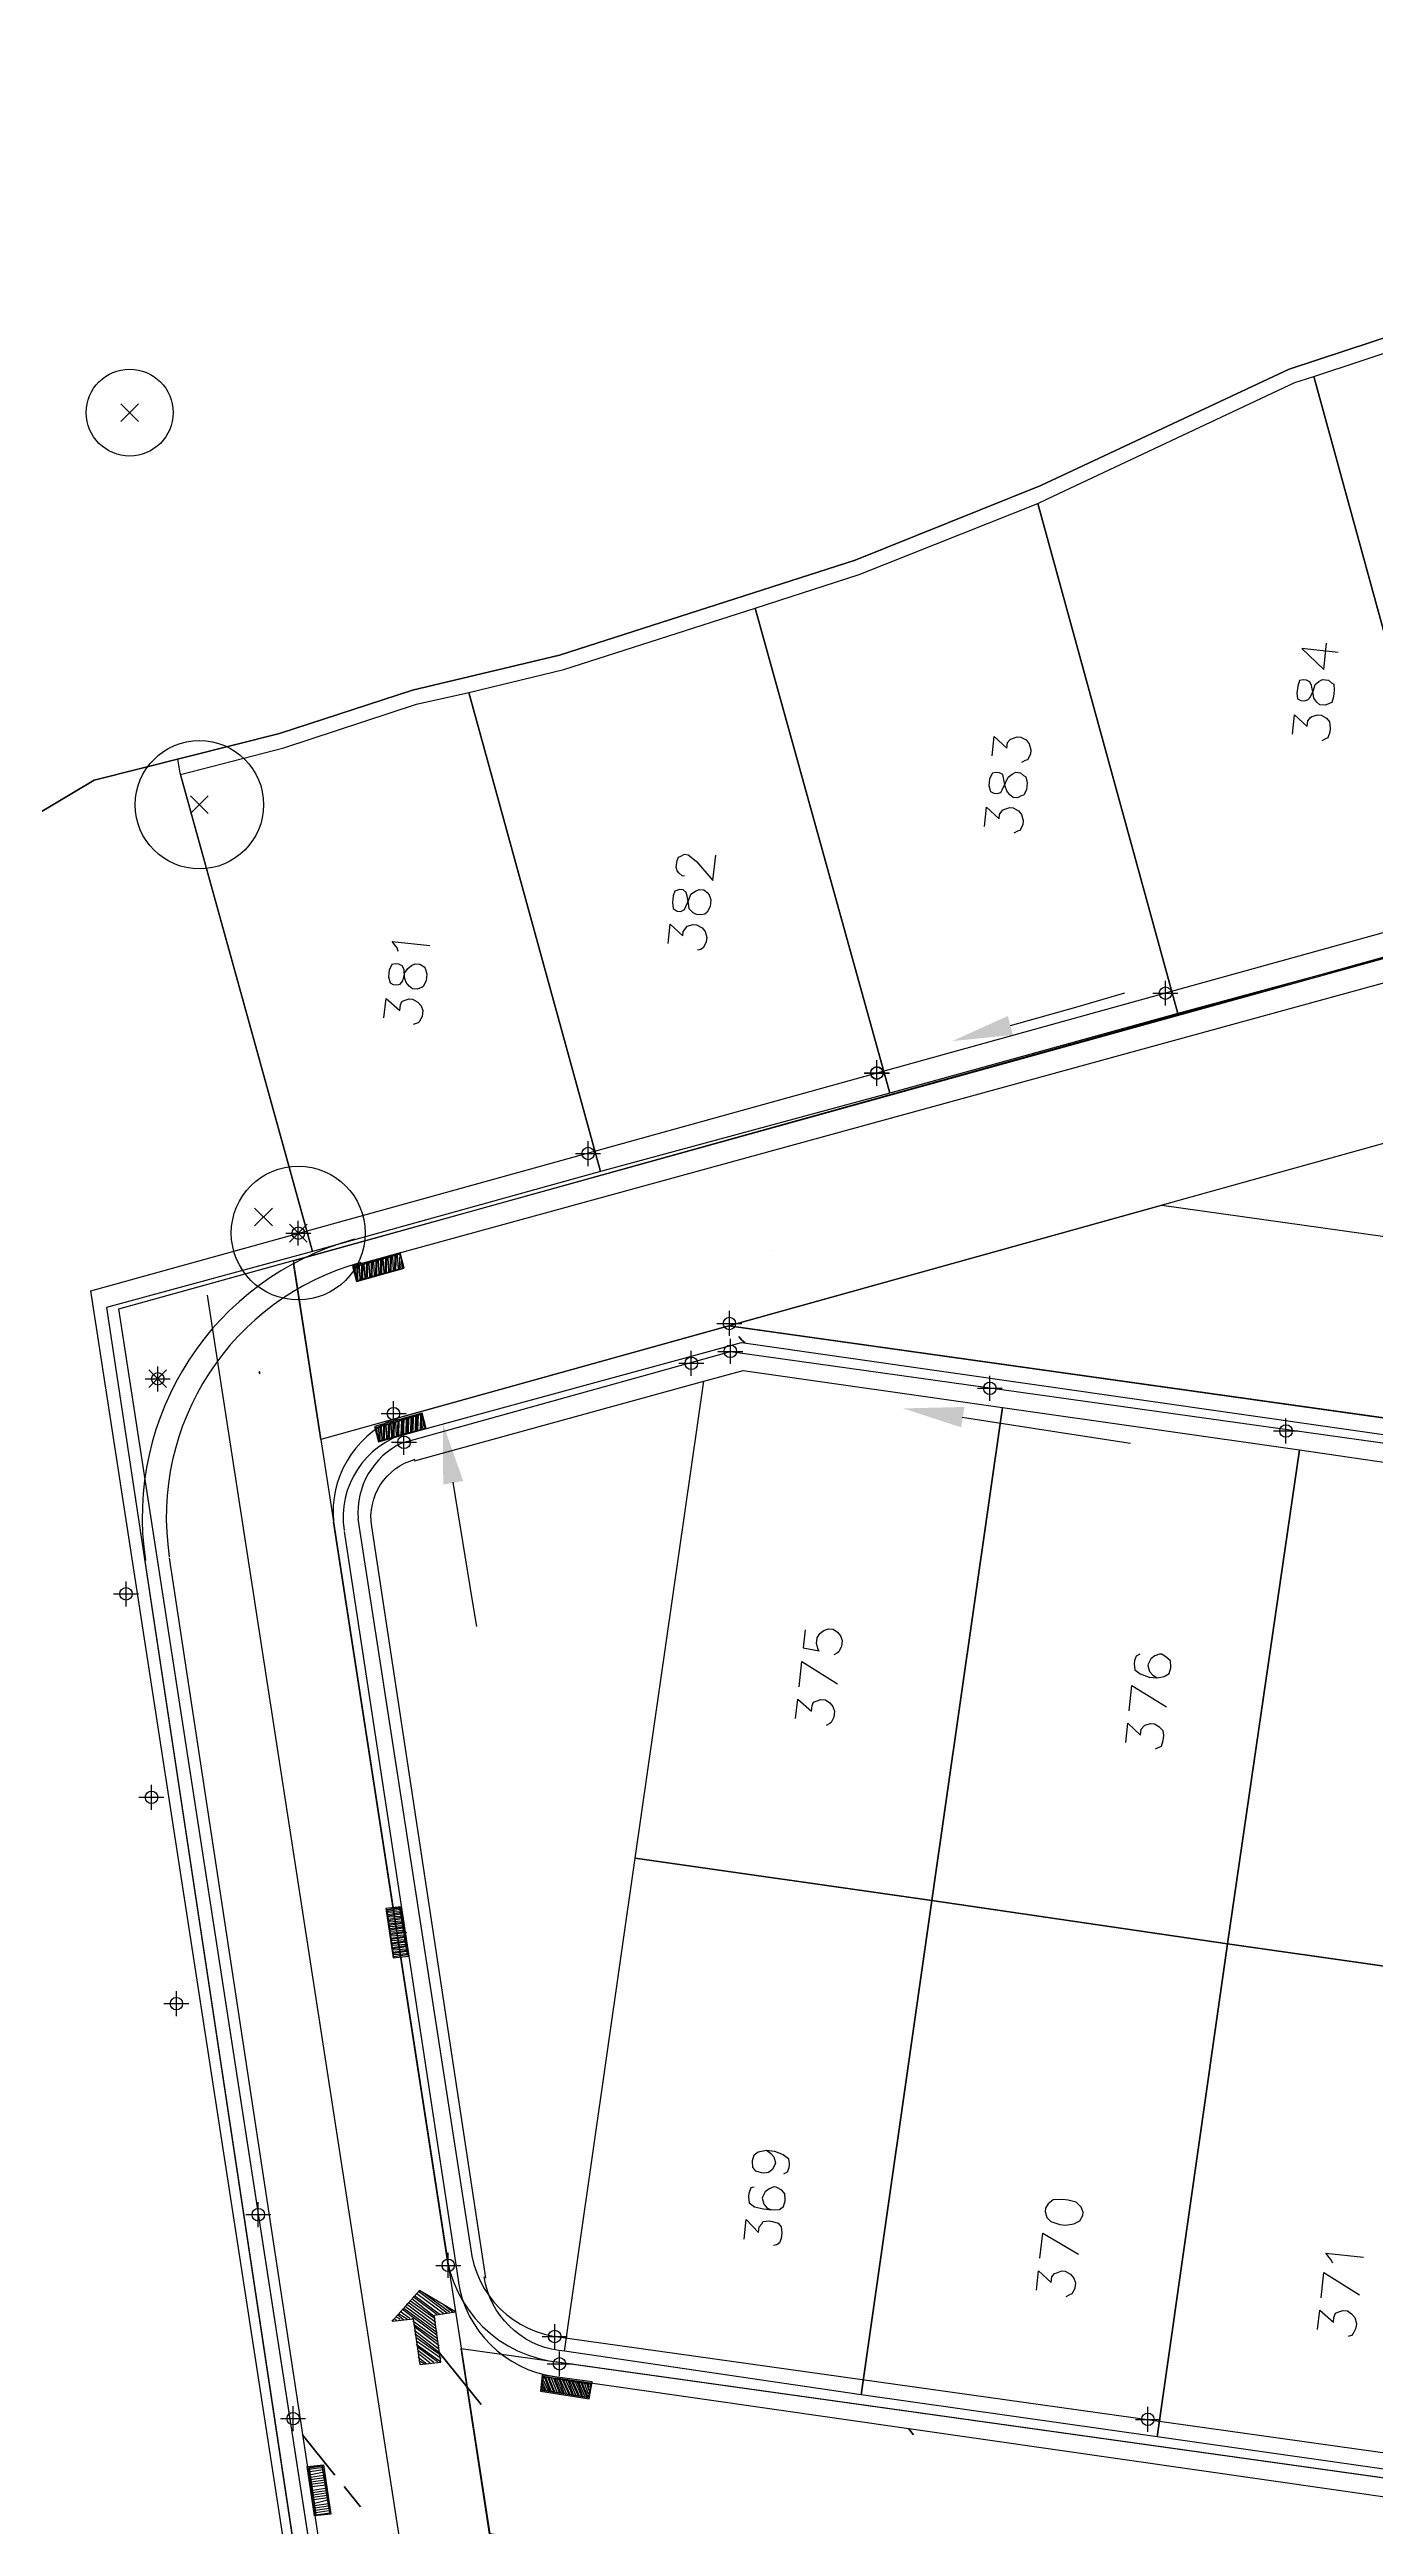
# Model space of a CAD drawing. Header units: metres. Extents: x -977055 to 805873, y -1033982 to 242021.
# Drawn here: x 1088.8 to 1141.9, y 1117.9 to 1217.1 of the extents above; entities that cross this region are included whole.
import ezdxf

# ---------------------------------------------------------------- set-up
doc = ezdxf.new("R2010")
doc.units = ezdxf.units.M
doc.layers.add('NIVEL BORDILLO', color=6, linetype='Continuous')
doc.layers.add('V-NODE', color=1, linetype='Continuous')
for name, color, linetype, true_color in [('PDF2_area escolar', 7, 'Continuous', 0x989898), ('PDF_Geometry', 7, 'Continuous', 0x797979), ('PDF_Solid Fills', 7, 'Continuous', 0x797979)]:
    doc.layers.add(name, color=color, linetype=linetype, true_color=true_color)
doc.layers.get('PDF2_area escolar').off()

# ---------------------------------------------------------------- blocks, each defined once
blk = doc.blocks.new('base')
at = {"layer": 'PDF_Geometry', "lineweight": 25, "extrusion": (-0.000787417, 0.063364, 0.99799), "elevation": 0.026}
for points in [[(-314.355, -197.288), (-299.601, -195.681), (-292.744, -194.188), (-282.663, -192.111), (-274.476, -190.361), (-258.037, -185.154), (-248.029, -180.61), (-240.539, -177.71), (-228.643, -174.042), (-222.733, -172.714), (-217.384, -171.04), (-209.935, -169.248), (-202.16, -164.759), (-196.196, -160.284), (-195.073, -159.817), (-178.095, -157.457), (-154.298, -156.614), (-136.667, -154.611), (-124.436, -153.164), (-118.066, -151.474), (-100.79, -146.646), (-80.955, -140.967), (-73.385, -139.328), (-61.694, -135.822), (-40.504, -131.604), (-37.727, -130.872), (-17.661, -129.441), (1.311, -127.461), (21.092, -124.929), (41.006, -122.83), (47.376, -123.458), (63.592, -123.186), (81.402, -124.312), (85.639, -96.072), (88.705, -66.393), (92.811, -40.781), (97.16, -22.386), (100.596, -1.562), (102.483, 8.32), (109.691, 37.361), (117.528, 76.62), (126.217, 115.638), (131.513, 149.592), (134.682, 173.973), (136.916, 195.591), (139.956, 229.678), (141.558, 250.676), (142.614, 271.37), (143.252, 283.21), (147.066, 312.938), (152.58, 355.631), (153.554, 396.042), (150.869, 418.02), (151.777, 438.639), (150.959, 458.028), (151.777, 438.639), (150.869, 418.02), (153.554, 396.042), (152.58, 355.631), (147.066, 312.938), (143.252, 283.21), (142.614, 271.37), (141.558, 250.676), (139.956, 229.678), (136.916, 195.591), (134.682, 173.973), (131.513, 149.592), (126.217, 115.638), (117.528, 76.62), (109.691, 37.361), (102.483, 8.32), (100.596, -1.562), (97.16, -22.386), (92.811, -40.781), (88.705, -66.393), (85.639, -96.072), (81.402, -124.312), (63.592, -123.186), (47.376, -123.458), (41.006, -122.83), (21.092, -124.929), (1.311, -127.461), (-17.661, -129.441), (-37.727, -130.872), (-40.504, -131.604), (-61.694, -135.822), (-73.385, -139.328), (-80.955, -140.967), (-100.79, -146.646), (-118.066, -151.474), (-124.436, -153.164), (-136.667, -154.611), (-154.298, -156.614), (-178.095, -157.457), (-195.073, -159.817), (-196.196, -160.284), (-202.16, -164.759), (-209.935, -169.248), (-217.384, -171.04), (-222.733, -172.714), (-228.643, -174.042), (-240.539, -177.71), (-248.029, -180.61), (-258.037, -185.154), (-274.476, -190.361), (-282.663, -192.111), (-292.744, -194.188), (-299.601, -195.681), (-314.355, -197.288), (-312.178, -178.446), (-309.146, -157.898), (-306.876, -132.899), (-305.823, -118.002), (-298.643, -78.802), (-291.055, -45.077), (-282.252, -15.116), (-275.645, 10.473), (-270.319, 33.898), (-263.825, 63.164), (-258.15, 86.408), (-284.424, 123.888)], [(-220.38, -149.719), (-311.446, -173.526)], [(-259.863, -173.759), (-258.401, -173.935), (-259.272, -173.088), (-259.399, -174.139)], [(-257.988, -170.507), (-258.081, -171.284), (-258.58, -170.806), (-258.608, -171.035), (-258.716, -171.161), (-258.767, -171.201), (-259.006, -171.265), (-259.143, -171.249), (-259.361, -171.13), (-259.482, -170.976), (-259.5, -170.742), (-259.478, -170.559), (-259.405, -170.336), (-259.308, -170.302), (-259.159, -170.227)], [(-245.936, -169.779), (-246.03, -170.556), (-246.529, -170.079), (-246.556, -170.308), (-246.664, -170.434), (-246.761, -170.468), (-246.955, -170.538), (-247.092, -170.521), (-247.31, -170.402), (-247.43, -170.249), (-247.494, -170.009), (-247.472, -169.826), (-247.353, -169.609), (-247.256, -169.574), (-247.108, -169.499)], [(-212.717, -13.755), (-225.054, -11.852), (-224.271, -6.892), (-226.643, -6.56), (-224.271, -6.892), (-225.054, -11.852), (-212.717, -13.755), (-212.402, -16.529), (-210.533, -31.037), (-208.664, -45.544), (-208.205, -49.819), (-207.573, -57.268), (-206.945, -64.763), (-206.131, -70.704), (-205.316, -76.645), (-202.67, -97.785), (-200.074, -118.964), (-199.377, -121.645), (-195.323, -136.879), (-191.412, -136.748), (-190.561, -158.552), (-190.735, -159.226), (-195.073, -159.817), (-196.196, -160.284), (-202.16, -164.759), (-209.935, -169.248), (-213.277, -170.051), (-213.359, -169.577), (-218.448, -150.23), (-210.166, -148.075), (-219.749, -78.662), (-229.377, -9.244), (-211.582, -137.888)], [(-245.595, -166.946), (-245.688, -167.723), (-246.187, -167.245), (-246.209, -167.428), (-246.323, -167.6), (-246.42, -167.634), (-246.614, -167.704), (-246.751, -167.687), (-246.968, -167.568), (-247.089, -167.415), (-247.153, -167.175), (-247.131, -166.992), (-247.012, -166.775), (-246.915, -166.74), (-246.767, -166.665)], [(-233.548, -165.105), (-233.457, -165.116), (-233.331, -165.223), (-233.25, -165.326), (-233.221, -165.469), (-233.254, -165.743), (-233.317, -165.874), (-233.413, -165.909), (-233.562, -165.984), (-233.699, -165.967), (-233.825, -165.86), (-234.037, -165.695), (-234.686, -164.921), (-234.807, -165.927)], [(-232.852, -162.406), (-232.946, -163.183), (-233.445, -162.706), (-233.467, -162.889), (-233.575, -163.015), (-233.632, -163.101), (-233.871, -163.164), (-234.008, -163.148), (-234.226, -163.029), (-234.346, -162.875), (-234.41, -162.636), (-234.388, -162.453), (-234.269, -162.235), (-234.167, -162.155), (-234.024, -162.126)], [(-222.026, -162.227), (-221.997, -162.369), (-221.796, -162.625), (-223.304, -162.444)], [(-221.427, -159.563), (-221.521, -160.34), (-222.065, -159.857), (-222.093, -160.086), (-222.155, -160.217), (-222.252, -160.252), (-222.446, -160.321), (-222.583, -160.305), (-222.801, -160.186), (-222.921, -160.032), (-222.991, -159.838), (-222.963, -159.61), (-222.844, -159.392), (-222.793, -159.352), (-222.599, -159.283)], [(-246.533, -158.949), (-249.168, -159.652), (-251.135, -160.203)], [(-221.929, -149.486), (-221.955, -150.086), (-220.084, -149.569), (-220.252, -149.039), (-222.071, -149.516), (-222.037, -149.612)], [(-220.159, -149.421), (-220.135, -149.61)], [(-220.223, -149.182), (-220.227, -149.599)], [(-220.252, -149.039), (-220.278, -149.639)], [(-220.349, -149.074), (-220.324, -149.633)], [(-220.395, -149.068), (-220.421, -149.668)], [(-220.446, -149.109), (-220.466, -149.663)], [(-220.543, -149.143), (-220.517, -149.703)], [(-220.588, -149.138), (-220.614, -149.737)], [(-220.64, -149.178), (-220.66, -149.732)], [(-220.731, -149.167), (-220.711, -149.772)], [(-220.782, -149.207), (-220.803, -149.761)], [(-220.828, -149.202), (-220.854, -149.801)], [(-220.925, -149.236), (-220.9, -149.796)], [(-220.971, -149.231), (-220.997, -149.831)], [(-221.022, -149.271), (-221.042, -149.825)], [(-221.113, -149.26), (-221.093, -149.865)], [(-221.164, -149.3), (-221.185, -149.854)], [(-221.21, -149.295), (-221.236, -149.894)], [(-221.307, -149.329), (-221.282, -149.889)], [(-221.353, -149.324), (-221.379, -149.924)], [(-221.404, -149.364), (-221.424, -149.918)], [(-221.495, -149.353), (-221.476, -149.958)], [(-221.547, -149.393), (-221.567, -149.947)], [(-221.592, -149.388), (-221.618, -149.987)], [(-221.689, -149.422), (-221.664, -149.982)], [(-221.741, -149.463), (-221.761, -150.017)], [(-221.786, -149.457), (-221.812, -150.057)], [(-221.883, -149.492), (-221.858, -150.051)], [(-221.98, -149.527), (-222.019, -149.846)], [(-222.198, -142.869), (-235.602, -146.355), (-307.06, -135.196)], [(-222.437, -141.774), (-234.073, -144.824)], [(-221.077, -143.19), (-221.052, -142.59), (-222.871, -143.066), (-222.754, -143.637), (-220.884, -143.12)], [(-222.01, -142.846), (-222.036, -143.445)], [(-222.107, -142.88), (-222.127, -143.434)], [(-222.152, -142.875), (-222.178, -143.474)], [(-222.204, -142.915), (-222.23, -143.515)], [(-222.295, -142.904), (-222.321, -143.504)], [(-222.346, -142.944), (-222.372, -143.544)], [(-222.398, -142.984), (-222.418, -143.538)], [(-222.489, -142.973), (-222.515, -143.573)], [(-222.54, -143.013), (-222.561, -143.567)], [(-222.586, -143.008), (-222.612, -143.608)], [(-222.683, -143.043), (-222.703, -143.597)], [(-222.728, -143.037), (-222.743, -143.545)], [(-244.41, -143.254), (-249.136, -142.452), (-251.136, -142.119)], [(-220.953, -142.926), (-220.935, -143.161)], [(-221.022, -142.733), (-221.026, -143.15)], [(-221.149, -142.625), (-221.123, -143.184)], [(-221.194, -142.619), (-221.22, -143.219)], [(-221.245, -142.659), (-221.266, -143.213)], [(-221.337, -142.648), (-221.317, -143.254)], [(-221.388, -142.689), (-221.414, -143.288)], [(-221.439, -142.729), (-221.46, -143.283)], [(-221.531, -142.718), (-221.511, -143.323)], [(-221.582, -142.758), (-221.602, -143.312)], [(-221.628, -142.752), (-221.654, -143.352)], [(-221.725, -142.787), (-221.699, -143.347)], [(-221.77, -142.782), (-221.796, -143.381)], [(-221.821, -142.822), (-221.842, -143.376)], [(-221.913, -142.811), (-221.939, -143.411)], [(-221.964, -142.851), (-221.984, -143.405)], [(-222.78, -143.077), (-222.813, -143.352)], [(-222.871, -143.066), (-222.882, -143.158)], [(-223.954, -140.896), (-224.678, -136.125), (-224.831, -135.086)], [(-223.795, -108.78), (-219.594, -138.963)], [(-230.462, -9.392), (-212.569, -138.001)], [(-238.012, -134.797), (-237.924, -134.065), (-238.558, -133.943), (-238.518, -133.994), (-238.454, -134.233), (-238.482, -134.462), (-238.595, -134.634), (-238.749, -134.754), (-238.943, -134.824), (-239.125, -134.802), (-239.297, -134.688), (-239.418, -134.535), (-239.487, -134.341), (-239.46, -134.112), (-239.341, -133.895), (-239.289, -133.854), (-239.141, -133.78)], [(-237.737, -132.511), (-237.858, -133.517), (-239.278, -132.604)], [(-251.414, -133.646), (-251.265, -133.571), (-251.198, -133.394), (-251.181, -133.256), (-251.199, -133.022), (-251.411, -132.858), (-251.766, -132.722), (-252.086, -132.684), (-252.371, -132.742), (-252.571, -132.857), (-252.644, -133.08), (-252.649, -133.126), (-252.631, -133.36), (-252.465, -133.519), (-252.293, -133.633), (-252.202, -133.644), (-252.008, -133.574), (-251.854, -133.454), (-251.735, -133.236), (-251.73, -133.19), (-251.793, -132.951), (-251.914, -132.797), (-252.086, -132.684)], [(-250.955, -131.382), (-251.076, -132.388), (-252.457, -131.526)], [(-237.582, -131.231), (-237.676, -132.008), (-238.221, -131.526), (-238.248, -131.754), (-238.31, -131.886), (-238.407, -131.92), (-238.601, -131.99), (-238.784, -131.968), (-238.956, -131.854), (-239.076, -131.701), (-239.146, -131.507), (-239.118, -131.278), (-238.999, -131.061), (-238.948, -131.021), (-238.8, -130.946)], [(-250.801, -130.103), (-250.895, -130.88), (-251.394, -130.402), (-251.421, -130.631), (-251.529, -130.757), (-251.58, -130.797), (-251.82, -130.861), (-251.957, -130.844), (-252.129, -130.731), (-252.295, -130.572), (-252.319, -130.383), (-252.291, -130.155), (-252.218, -129.932), (-252.121, -129.897), (-251.973, -129.822)], [(-221.09, -123.666), (-221.65, -123.691)], [(-221.096, -123.712), (-221.661, -123.783)], [(-221.903, -121.945), (-221.621, -123.834), (-221.101, -123.757), (-221.338, -121.874), (-221.623, -121.932)], [(-221.119, -123.523), (-221.684, -123.594)], [(-221.125, -123.569), (-221.69, -123.64)], [(-221.478, -123.805), (-221.666, -123.828)], [(-221.114, -123.478), (-221.673, -123.503)], [(-221.143, -123.335), (-221.708, -123.406)], [(-221.149, -123.381), (-221.714, -123.452)], [(-221.167, -123.147), (-221.732, -123.218)], [(-221.172, -123.192), (-221.737, -123.263)], [(-221.183, -123.284), (-221.697, -123.315)], [(-221.19, -122.958), (-221.755, -123.029)], [(-221.196, -123.004), (-221.761, -123.075)], [(-221.207, -123.095), (-221.721, -123.126)], [(-221.214, -122.77), (-221.779, -122.841)], [(-221.22, -122.816), (-221.785, -122.887)], [(-221.231, -122.907), (-221.744, -122.938)], [(-221.238, -122.582), (-221.803, -122.653)], [(-221.243, -122.627), (-221.808, -122.698)], [(-221.254, -122.719), (-221.814, -122.744)], [(-221.278, -122.53), (-221.838, -122.556)], [(-221.261, -122.393), (-221.826, -122.464)], [(-221.267, -122.439), (-221.832, -122.51)], [(-221.291, -122.251), (-221.856, -122.322)], [(-221.302, -122.342), (-221.861, -122.367)], [(-221.314, -122.062), (-221.879, -122.133)], [(-221.325, -122.154), (-221.885, -122.179)], [(-221.331, -122.2), (-221.85, -122.276)], [(-221.349, -121.965), (-221.909, -121.991)], [(-221.355, -122.011), (-221.874, -122.088)], [(-236.192, -113.917), (-236.364, -113.804), (-236.484, -113.65), (-236.548, -113.411), (-236.543, -113.365), (-236.424, -113.147), (-236.27, -113.027), (-236.082, -113.003), (-235.99, -113.014), (-235.767, -113.087), (-235.647, -113.241), (-235.629, -113.475), (-235.634, -113.521), (-235.707, -113.744), (-235.861, -113.864), (-236.192, -113.917), (-236.512, -113.879), (-236.866, -113.743), (-237.078, -113.578), (-237.097, -113.344), (-237.08, -113.207), (-237.012, -113.03), (-236.864, -112.955)], [(-235.69, -112.447), (-235.548, -112.418), (-235.474, -112.195), (-235.458, -112.058), (-235.476, -111.824), (-235.688, -111.659), (-236.048, -111.57), (-236.368, -111.531), (-236.694, -111.538), (-236.847, -111.659), (-236.92, -111.882), (-236.926, -111.927), (-236.908, -112.162), (-236.787, -112.315), (-236.57, -112.434), (-236.478, -112.445), (-236.284, -112.376), (-236.131, -112.255), (-236.012, -112.038), (-236.006, -111.992), (-236.07, -111.752), (-236.191, -111.599), (-236.368, -111.531)], [(-235.254, -110.367), (-235.348, -111.144), (-235.841, -110.621), (-235.869, -110.849), (-235.977, -110.975), (-236.033, -111.061), (-236.267, -111.079), (-236.404, -111.063), (-236.627, -110.99), (-236.748, -110.836), (-236.766, -110.602), (-236.739, -110.373), (-236.671, -110.196), (-236.569, -110.116), (-236.426, -110.087)], [(-247.107, -109.449), (-247.228, -110.454), (-248.654, -109.587)], [(-258.844, -109.101), (-258.769, -109.25), (-258.568, -109.506), (-260.076, -109.324)], [(-246.953, -108.169), (-247.047, -108.946), (-247.546, -108.469), (-247.573, -108.697), (-247.681, -108.823), (-247.778, -108.858), (-247.972, -108.927), (-248.109, -108.911), (-248.326, -108.792), (-248.447, -108.638), (-248.516, -108.444), (-248.489, -108.216), (-248.37, -107.998), (-248.273, -107.964), (-248.125, -107.889)], [(-258.353, -107.723), (-258.474, -108.729), (-259.894, -107.816)], [(-221.814, -107.349), (-221.43, -107.627)], [(-222.89, -106.663), (-221.532, -107.707)], [(-222.901, -106.754), (-221.584, -107.748)], [(-222.872, -106.897), (-221.64, -107.834)], [(-222.843, -107.04), (-221.697, -107.92)], [(-222.86, -107.177), (-221.794, -107.954)], [(-222.83, -107.319), (-221.851, -108.04)], [(-222.796, -107.416), (-221.907, -108.126)], [(-222.898, -107.497), (-221.964, -108.212)], [(-223.035, -107.48), (-222.015, -108.252)], [(-223.178, -107.509), (-222.118, -108.333)], [(-223.321, -107.538), (-222.175, -108.418)], [(-223.417, -107.573), (-222.312, -108.402)], [(-223.555, -107.557), (-223.176, -107.88)], [(-258.199, -106.443), (-258.292, -107.22), (-258.837, -106.737), (-258.859, -106.92), (-258.927, -107.097), (-259.024, -107.132), (-259.217, -107.202), (-259.4, -107.179), (-259.572, -107.066), (-259.693, -106.912), (-259.757, -106.673), (-259.735, -106.49), (-259.616, -106.272), (-259.559, -106.187), (-259.416, -106.157)], [(-221.152, -107.243), (-221.112, -107.294)], [(-221.295, -107.272), (-221.209, -107.329)], [(-221.437, -107.302), (-221.265, -107.415)], [(-221.574, -107.285), (-221.322, -107.501)], [(-221.717, -107.314), (-221.373, -107.541)], [(-222.92, -106.52), (-221.94, -107.241)], [(-222.949, -106.378), (-221.969, -107.098)], [(-222.962, -106.098), (-221.987, -106.864)], [(-222.978, -106.235), (-222.004, -107.002)], [(-222.991, -105.955), (-222.017, -106.722)], [(-223.025, -105.858), (-222.046, -106.579)], [(-223.038, -105.579), (-222.058, -106.299)], [(-223.055, -105.716), (-222.075, -106.437)], [(-222.901, -105.595), (-222.093, -106.202)], [(-222.758, -105.566), (-222.122, -106.06)], [(-222.473, -105.507), (-222.135, -105.78)], [(-222.616, -105.537), (-222.151, -105.917)], [(-222.382, -105.518), (-222.164, -105.637)], [(-222.239, -105.489), (-222.193, -105.495)], [(-229.044, -104.623), (-227.135, -104.946), (-227.069, -104.397), (-228.932, -104.08), (-228.684, -104.713)], [(-227.206, -104.381), (-227.091, -104.58)], [(-227.252, -104.375), (-227.108, -104.717)], [(-227.343, -104.364), (-227.124, -104.854)], [(-227.389, -104.359), (-227.181, -104.94)], [(-227.475, -104.302), (-227.227, -104.935)], [(-227.566, -104.291), (-227.318, -104.924)], [(-227.612, -104.286), (-227.364, -104.918)], [(-227.704, -104.274), (-227.455, -104.907)], [(-227.795, -104.263), (-227.547, -104.896)], [(-227.841, -104.258), (-227.592, -104.891)], [(-227.638, -104.885), (-301.325, -93.364)], [(-227.932, -104.247), (-227.678, -104.834)], [(-227.978, -104.241), (-227.77, -104.823)], [(-228.069, -104.23), (-227.815, -104.817)], [(-228.161, -104.219), (-227.907, -104.806)], [(-228.206, -104.214), (-227.952, -104.801)], [(-228.298, -104.203), (-228.044, -104.79)], [(-228.343, -104.197), (-228.135, -104.779)], [(-228.435, -104.186), (-228.181, -104.773)], [(-228.526, -104.175), (-228.272, -104.762)], [(-228.572, -104.17), (-228.318, -104.757)], [(-228.663, -104.159), (-228.41, -104.746)], [(-228.709, -104.153), (-228.501, -104.735)], [(-228.801, -104.142), (-228.547, -104.729)], [(-228.886, -104.086), (-228.638, -104.718)], [(-228.949, -104.217), (-228.775, -104.702)], [(-228.965, -104.354), (-228.867, -104.691)], [(-228.982, -104.491), (-228.912, -104.685)], [(-229.038, -104.577), (-229.004, -104.674)], [(-227.115, -104.392), (-227.08, -104.489)], [(-217.706, -101.352), (-218.271, -101.423)], [(-217.949, -99.514), (-217.712, -101.398), (-218.231, -101.474), (-218.514, -99.585)], [(-217.724, -101.118), (-218.295, -101.235)], [(-217.741, -101.255), (-218.26, -101.332)], [(-217.748, -100.93), (-218.313, -101.001)], [(-217.759, -101.021), (-218.278, -101.098)], [(-217.772, -100.741), (-218.337, -100.812)], [(-217.783, -100.833), (-218.348, -100.904)], [(-217.806, -100.644), (-218.372, -100.715)], [(-217.825, -100.41), (-218.39, -100.481)], [(-217.836, -100.502), (-218.355, -100.578)], [(-217.848, -100.222), (-218.413, -100.293)], [(-217.859, -100.313), (-218.379, -100.39)], [(-217.883, -100.125), (-218.448, -100.196)], [(-217.901, -99.891), (-218.466, -99.962)], [(-217.912, -99.982), (-218.437, -100.105)], [(-217.925, -99.703), (-218.49, -99.774)], [(-217.936, -99.794), (-218.455, -99.871)], [(-217.96, -99.606), (-218.479, -99.682)]]:
    blk.add_lwpolyline(points, dxfattribs=at)
for points in [[(-259.02, -184.85), (-270.447, -188.482), (-276.478, -165.404), (-264.888, -162.349)], [(-264.888, -162.349), (-253.258, -159.345), (-247.896, -179.884), (-248.289, -180.069), (-258.25, -184.618), (-259.02, -184.85)], [(-236.51, -175.83), (-240.701, -177.134), (-247.896, -179.884), (-253.258, -159.345), (-241.668, -156.29)], [(-224.99, -172.581), (-228.806, -173.466), (-236.51, -175.83), (-241.668, -156.29), (-230.038, -153.286)], [(-213.389, -169.435), (-217.547, -170.464), (-222.896, -172.138), (-224.99, -172.581), (-230.038, -153.286), (-218.448, -150.23)], [(-258.186, -172.152), (-258.204, -171.918), (-258.336, -171.856), (-258.473, -171.84), (-258.615, -171.869), (-258.723, -171.995), (-258.848, -172.258), (-258.921, -172.481), (-259.075, -172.602), (-259.223, -172.677), (-259.451, -172.649), (-259.577, -172.541), (-259.663, -172.484), (-259.682, -172.25), (-259.648, -171.976), (-259.575, -171.753), (-259.478, -171.718), (-259.33, -171.644), (-259.102, -171.671), (-258.976, -171.779), (-258.855, -171.933), (-258.831, -172.121), (-258.778, -172.452), (-258.703, -172.6), (-258.572, -172.662), (-258.435, -172.679), (-258.292, -172.65), (-258.219, -172.427)], [(-245.793, -168.591), (-245.857, -168.351), (-245.989, -168.289), (-246.126, -168.273), (-246.268, -168.302), (-246.331, -168.434), (-246.455, -168.697), (-246.574, -168.914), (-246.728, -169.035), (-246.876, -169.11), (-247.059, -169.088), (-247.185, -168.98), (-247.271, -168.923), (-247.334, -168.684), (-247.301, -168.409), (-247.182, -168.192), (-247.086, -168.157), (-246.937, -168.082), (-246.755, -168.104), (-246.628, -168.212), (-246.508, -168.366), (-246.438, -168.56), (-246.386, -168.891), (-246.356, -169.033), (-246.225, -169.095), (-246.088, -169.112), (-245.945, -169.083), (-245.826, -168.865)], [(-233.051, -164.052), (-233.069, -163.818), (-233.241, -163.704), (-233.378, -163.688), (-233.526, -163.763), (-233.588, -163.894), (-233.713, -164.157), (-233.786, -164.38), (-233.985, -164.495), (-234.133, -164.57), (-234.316, -164.548), (-234.442, -164.44), (-234.523, -164.338), (-234.592, -164.144), (-234.559, -163.87), (-234.44, -163.652), (-234.338, -163.572), (-234.195, -163.543), (-234.012, -163.565), (-233.88, -163.627), (-233.714, -163.786), (-233.696, -164.02), (-233.638, -164.305), (-233.608, -164.448), (-233.482, -164.556), (-233.345, -164.573), (-233.151, -164.503), (-233.084, -164.326)], [(-221.625, -161.208), (-221.689, -160.969), (-221.821, -160.907), (-221.958, -160.89), (-222.101, -160.919), (-222.209, -161.045), (-222.293, -161.36), (-222.406, -161.532), (-222.56, -161.652), (-222.708, -161.727), (-222.891, -161.705), (-223.063, -161.592), (-223.103, -161.54), (-223.167, -161.301), (-223.134, -161.027), (-223.015, -160.809), (-222.964, -160.769), (-222.77, -160.7), (-222.587, -160.722), (-222.461, -160.829), (-222.34, -160.983), (-222.271, -161.177), (-222.264, -161.502), (-222.189, -161.651), (-222.057, -161.713), (-221.92, -161.729), (-221.777, -161.7), (-221.658, -161.483)], [(-221.96, -150.132), (-220.044, -149.621), (-220.201, -148.999), (-222.117, -149.51)], [(-220.252, -149.039), (-220.084, -149.569), (-221.955, -150.086), (-222.071, -149.516)], [(-235.653, -145.236), (-246.03, -143.615), (-242.954, -123.86), (-231.074, -125.709), (-234.073, -144.824)], [(-221, -142.55), (-222.917, -143.061), (-222.76, -143.683), (-220.843, -143.172)], [(-222.754, -143.637), (-222.871, -143.066), (-221.052, -142.59), (-220.884, -143.12)], [(-246.03, -143.615), (-257.91, -141.766), (-254.783, -121.972), (-242.954, -123.86)], [(-257.91, -141.766), (-269.739, -139.877), (-266.663, -120.123), (-254.783, -121.972)], [(-231.074, -125.709), (-242.954, -123.86), (-239.873, -104.06), (-227.999, -105.955)], [(-221.943, -121.894), (-221.672, -123.874), (-221.061, -123.809), (-221.333, -121.828)], [(-221.101, -123.757), (-221.621, -123.834), (-221.903, -121.945), (-221.338, -121.874)], [(-242.954, -123.86), (-254.783, -121.972), (-251.708, -102.217), (-239.873, -104.06)], [(-254.783, -121.972), (-266.663, -120.123), (-263.588, -100.369), (-251.708, -102.217)], [(-247.333, -111.323), (-247.397, -111.083), (-247.563, -110.924), (-247.918, -110.789), (-248.146, -110.761), (-248.477, -110.814), (-248.722, -110.924), (-248.841, -111.141), (-248.858, -111.278), (-248.788, -111.472), (-248.582, -111.682), (-248.267, -111.767), (-248.039, -111.794), (-247.668, -111.793), (-247.463, -111.632), (-247.349, -111.46)], [(-221.106, -107.249), (-221.951, -107.332), (-222.193, -105.495), (-223.038, -105.579), (-222.801, -107.462), (-223.652, -107.591), (-222.226, -108.459)], [(-229.101, -104.709), (-227.095, -104.997), (-227.018, -104.357), (-228.972, -104.029)], [(-227.069, -104.397), (-227.135, -104.946), (-229.044, -104.623), (-228.932, -104.08)], [(-217.897, -99.474), (-217.626, -101.454), (-218.282, -101.514), (-218.554, -99.534)], [(-218.231, -101.474), (-217.712, -101.398), (-217.949, -99.514), (-218.514, -99.585)]]:
    blk.add_lwpolyline(points, close=True, dxfattribs=at)
at = {"layer": 'PDF_Geometry', "color": 1, "lineweight": 40, "extrusion": (-0.000787417, 0.063364, 0.99799), "elevation": 0.026}
for points in [[(-236.876, -150.004), (-236.876, -150.004)], [(-235.613, -146.447), (-235.492, -146.6)]]:
    blk.add_lwpolyline(points, dxfattribs=at)
at = {"layer": 'PDF_Geometry', "color": 3, "lineweight": 40, "extrusion": (-0.000787417, 0.063364, 0.99799), "elevation": 0.026}
blk.add_lwpolyline([(-235.739, -146.339), (-235.613, -146.447)], dxfattribs=at)
at = {"layer": 'PDF_Geometry', "color": 6, "lineweight": 40, "extrusion": (-0.000787417, 0.063364, 0.99799), "elevation": 0.026}
blk.add_lwpolyline([(-216.283, -145.344), (-216.248, -145.441)], dxfattribs=at)
at = {"layer": 'PDF_Geometry', "lineweight": 25, "extrusion": (-0.000787417, 0.063364, 0.99799), "elevation": 0.026}
for points in [[(-224.879, -108.927), (-220.684, -139.156, -0.380076), (-222.456, -141.834)], [(-227.999, -105.955), (-227.77, -105.982, -0.330914), (-224.817, -108.982)]]:
    blk.add_lwpolyline(points, format="xyb", dxfattribs=at)
at = {"layer": 'PDF_Geometry', "color": 30, "lineweight": 50, "true_color": 0xf26621, "extrusion": (-0.000787417, 0.063364, 0.99799), "elevation": 0.026}
for points in [[(-221.871, -122.83), (-221.83, -122.881)], [(-221.951, -107.332), (-221.905, -107.338)], [(-224.639, -103.855), (-222.991, -105.955)], [(-227.952, -104.801), (-227.912, -104.852)], [(-218.741, -101.088), (-217.455, -102.727)], [(-219.746, -99.808), (-219.103, -100.627)]]:
    blk.add_lwpolyline(points, dxfattribs=at)
at = {"layer": 'PDF_Geometry', "color": 109, "lineweight": 50, "true_color": 0x136633, "extrusion": (-0.000787417, 0.063364, 0.99799), "elevation": 0.026}
blk.add_lwpolyline([(-241.948, -102.419), (-241.747, -102.675)], dxfattribs=at)
blk = doc.blocks.new('*U4741')
at = {"color": 0, "linetype": 'ByBlock', "lineweight": -2, "transparency": 16777216}
for p, q in [((-1, 0), (1, 0)), ((0, -1), (0, 1))]:
    blk.add_line(p, q, dxfattribs=at)
blk.add_circle((0, 0), 0.5, dxfattribs=at)
blk = doc.blocks.new('*U5379')
at = {"color": 0, "linetype": 'ByBlock', "lineweight": -2, "transparency": 16777216}
for p, q in [((-0.71, -0.71), (0.71, 0.71)), ((-0.71, 0.71), (0.71, -0.71))]:
    blk.add_line(p, q, dxfattribs=at)
blk = doc.blocks.new('*U5382', base_point=(1098.736, 1169.698, 992.649))
at = {"layer": 'V-NODE', "lineweight": -2, "xscale": 0.5, "yscale": 0.5, "zscale": 0.5}
blk.add_blockref('*U5379', (1098.736, 1169.698, 992.649), dxfattribs=at)
blk = doc.blocks.new('*U5385', base_point=(1093.102, 1163.86, 992.348))
at = {"layer": 'V-NODE', "lineweight": -2, "xscale": 0.5, "yscale": 0.5, "zscale": 0.5}
blk.add_blockref('*U5379', (1093.102, 1163.86, 992.348), dxfattribs=at)
blk = doc.blocks.new('*U5388', base_point=(1094.775, 1186.859, 992.211))
at = {"layer": 'V-NODE', "lineweight": -2, "xscale": 0.5, "yscale": 0.5, "zscale": 0.5}
blk.add_blockref('*U5379', (1094.775, 1186.859, 992.211), dxfattribs=at)
blk = doc.blocks.new('*U5391', base_point=(1091.979, 1202.57, 990.374))
at = {"layer": 'V-NODE', "lineweight": -2, "xscale": 0.5, "yscale": 0.5, "zscale": 0.5}
blk.add_blockref('*U5379', (1091.979, 1202.57, 990.374), dxfattribs=at)

msp = doc.modelspace()

# ---------------------------------------------------------------- linework, layer by layer
at = {"color": 1}
for points in [[(1098.53121, 1168.5935), (1191.47092, 1194.47401), (1190.44949, 1186.71607), (1099.63752, 1161.42807), (1098.54904, 1168.47816)], [(1133.34596, 1170.81471), (1188.22349, 1163.10919), (1188.18122, 1155.84449), (1115.98859, 1165.98128), (1133.34596, 1170.81471)], [(1098.52971, 1168.60318), (1120.96453, 1023.43596), (1113.49622, 1024.48066), (1091.54324, 1166.66765), (1098.52971, 1168.60318)], [(1105.25899, 1125.01842), (1182.59243, 1114.18681), (1181.39285, 1107.08454), (1106.4063, 1117.58744), (1105.25899, 1125.01842)]]:
    msp.add_lwpolyline(points, dxfattribs=at)
for centre, radius in [((1091.975, 1202.574, 990.303), 1.74141), ((1094.771, 1186.863, 992.14), 2.57278), ((1098.736, 1169.698, 992.649), 0.25)]:
    msp.add_circle(centre, radius, dxfattribs=at)
msp.add_circle((1098.732, 1169.702, 992.578), 2.68159)
at = {"layer": 'NIVEL BORDILLO', "color": 2}
for p, q in [((1090.41926, 1167.39392, 992.649), (1191.596, 1195.424, 992.649)), ((1091.54324, 1166.66765, 992.649), (1191.45421, 1194.34705, 992.649)), ((1111.83792, 1028.66764, 1000.079), (1090.41926, 1167.39392, 1000.079)), ((1119.57433, 1008.70652, 1000.079), (1095.10108, 1167.21696, 1000.079)), ((1113.49622, 1024.48066, 1000.079), (1091.54324, 1166.66765, 1000.079)), ((1102.55399, 1162.2402, 993.395), (1115.98859, 1165.98128, 993.395)), ((1115.98859, 1165.98128, 993.959), (1187.57155, 1155.9301, 993.959)), ((1102.89679, 1161.29761, 993.395), (1116.056, 1164.962, 993.395)), ((1116.056, 1164.962, 993.959), (1187.481, 1154.933, 993.959)), ((1102.49749, 1162.22447, 993.395), (1102.49991, 1162.22514, 993.395)), ((1104.78415, 1128.09393, 1000.079), (1100.14571, 1158.13653, 1000.079)), ((1105.71325, 1128.62986, 1000.079), (1101.13888, 1158.25755, 1000.079)), ((1105.03288, 1126.48293, 1000.079), (1105.03247, 1126.48554, 1000.079)), ((1108.76742, 1125.52668, 994.933), (1182.76, 1115.163, 994.933)), ((1109.208, 1124.4653, 994.933), (1182.59243, 1114.18681, 994.933))]:
    msp.add_line(p, q, dxfattribs=at)
for centre, radius, start, end in [((1104.1984, 1158.51668, 993.395), 4.07047, 113.8275183, 185.358703), ((1104.1984, 1158.51668, 993.395), 3.07047, 115.0816731, 184.8410575), ((1109.6596, 1129.48161, 1005.225), 5.03722, 185.8119856, 264.9970668), ((1109.6596, 1129.48161, 1005.225), 4.03722, 185.8119856, 264.9970668)]:
    msp.add_arc(centre, radius, start, end, dxfattribs=at)
at = {"layer": 'PDF_Geometry', "lineweight": 25, "extrusion": (-0.000787417, 0.063364, 0.99799)}
for centre, radius, start, end in [((-1118.36352, -1079.45535, 1060.76006), 11.57853, 284.6358376, 7.879473), ((-1118.36358, -1079.45536, 1060.76006), 10.61177, 284.6360128, 7.8791717), ((-1118.36356, -1079.45532, 1060.76006), 3.52192, 284.6359135, 7.8792199), ((-1123.6025, -1049.42511, 1060.76006), 4.58094, 7.8807047, 81.1183053)]:
    msp.add_arc(centre, radius, start, end, dxfattribs=at)
at = {"layer": 'PDF_Solid Fills', "transparency": 33554559, "extrusion": (-0.000787417, 0.063364, 0.99799)}
for points in [[(-1141.9224, -1098.52727, 1060.76006), (-1139.48503, -1098.31084, 1060.76006), (-1141.73626, -1099.29163, 1060.76006)], [(-1139.65689, -1082.80224, 1060.76006), (-1137.34068, -1083.59137, 1060.76006), (-1139.80172, -1083.61947, 1060.76006)], [(-1118.86881, -1080.76242, 1060.76006), (-1118.88642, -1083.21795, 1060.76006), (-1119.67337, -1080.89734, 1060.76006)]]:
    msp.add_solid(points, dxfattribs=at)

# ---------------------------------------------------------------- block references
at = {"layer": 'PDF2_area escolar'}
msp.add_blockref('base', (882.736, 1016.336, 999.038), dxfattribs=at)
at = {"layer": 'V-NODE'}
for name, p in [('*U5391', (1091.975, 1202.574, 990.303)), ('*U5388', (1094.771, 1186.863, 992.14)), ('*U5382', (1098.736, 1169.698, 992.649)), ('*U5385', (1093.098, 1163.864, 992.277))]:
    msp.add_blockref(name, p, dxfattribs=at)
at = {"layer": 'V-NODE', "color": 2, "lineweight": -2, "xscale": 0.5, "yscale": 0.5, "zscale": 0.5}
for p in [(1133.495, 1179.313, 993.995), (1121.923, 1176.107, 993.883), (1121.931, 1176.123, 993.861), (1110.352, 1172.888, 993.627), (1098.736, 1169.698, 992.649), (1116.017, 1166.08, 993.926), (1116.056, 1164.962, 993.959), (1093.102, 1163.86, 992.348), (1114.49, 1164.486, 993.987), (1126.456, 1163.482, 994.384), (1102.554, 1162.468, 993.233), (1102.555, 1162.469, 993.232), (1138.325, 1161.772, 994.739), (1102.97, 1161.318, 993.395), (1091.831, 1155.245, 992.273), (1092.849, 1147.096, 992.741), (1093.85, 1138.83, 993.112), (1097.132, 1130.376, 993.599), (1104.746, 1128.341, 994.531), (1109.015, 1125.492, 994.933), (1109.208, 1124.397, 994.974), (1098.527, 1122.202, 993.994), (1132.792, 1122.173, 996.497)]:
    msp.add_blockref('*U4741', p, dxfattribs=at)
at = {"layer": 'V-NODE', "lineweight": -2, "xscale": 0.5, "yscale": 0.5, "zscale": 0.5}
msp.add_blockref('*U5379', (1097.33988, 1170.34968, 992.649), dxfattribs=at)

doc.saveas('drawing.dxf')
